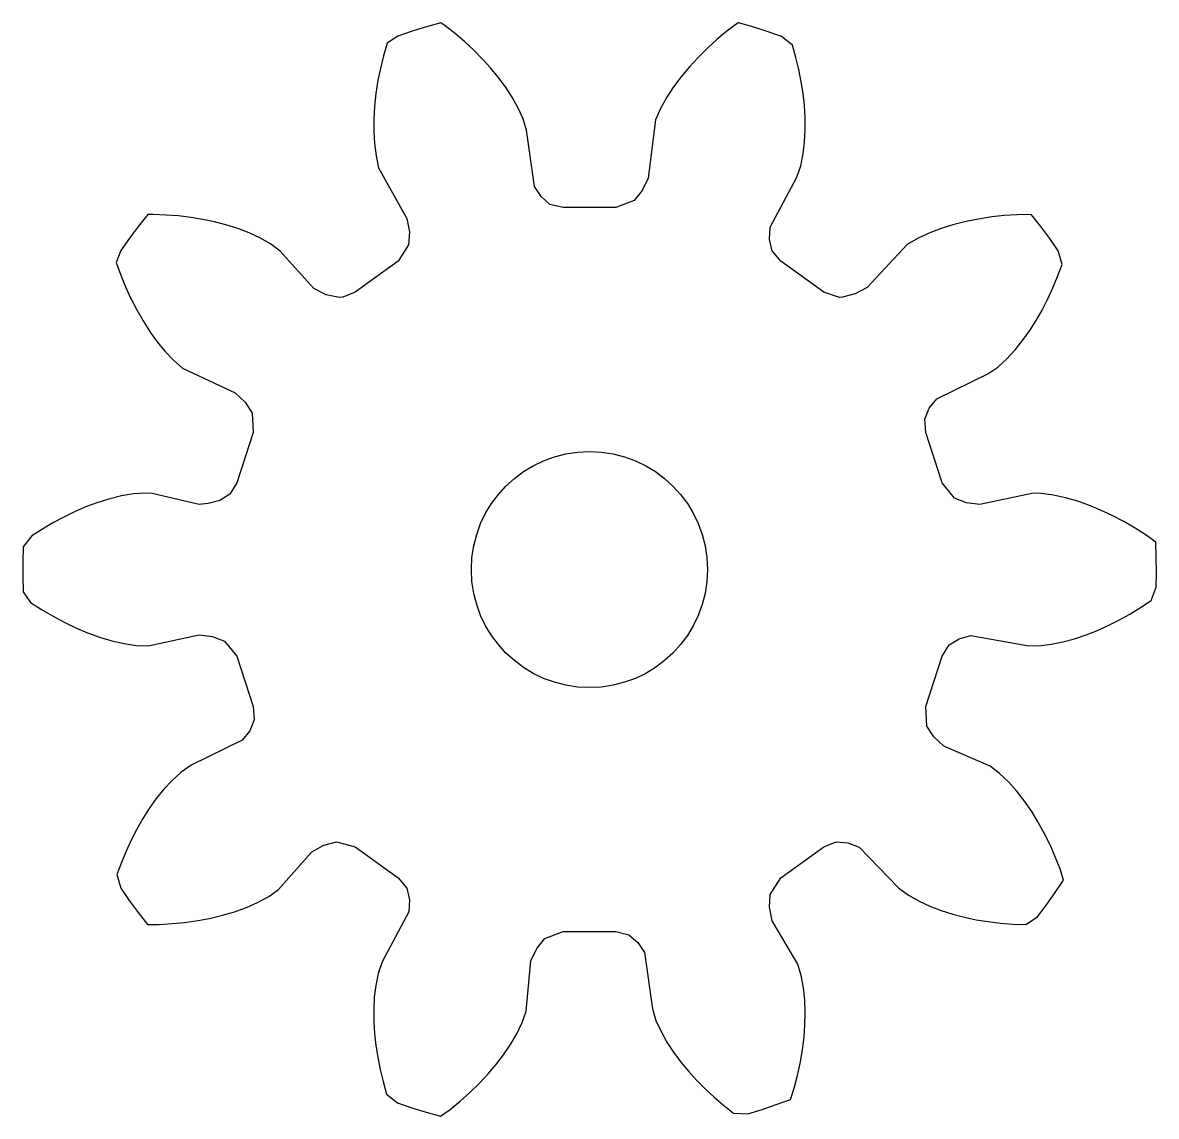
# Model space of a CAD drawing. Extents: x -12 to 12, y -11.6 to 11.6.
import ezdxf

# ---------------------------------------------------------------- set-up
doc = ezdxf.new("R2010")
doc.units = 0
doc.header["$MEASUREMENT"] = 0

msp = doc.modelspace()

# ---------------------------------------------------------------- linework, layer by layer
at = {"color": 13}
msp.add_lwpolyline([(9.258, -1.608), (9.515, -1.612), (9.773, -1.583), (10.021, -1.533), (10.27, -1.466), (10.517, -1.383), (10.751, -1.29), (10.982, -1.186), (11.206, -1.073), (11.44, -0.942), (11.662, -0.807), (11.89, -0.655), (11.994, -0.376), (12, -0.057), (11.997, 0.261), (11.986, 0.579), (11.784, 0.727), (11.552, 0.875), (11.327, 1.007), (11.067, 1.145), (10.82, 1.26), (10.588, 1.356), (10.337, 1.445), (10.078, 1.519), (9.826, 1.574), (9.56, 1.609), (9.401, 1.616), (8.266, 1.379), (7.978, 1.416), (7.724, 1.515), (7.463, 1.837), (7.117, 2.901), (7.097, 3.185), (7.193, 3.417), (7.354, 3.616), (8.435, 4.141), (8.645, 4.288), (8.837, 4.464), (9.009, 4.65), (9.17, 4.851), (9.321, 5.063), (9.456, 5.275), (9.582, 5.496), (9.697, 5.719), (9.809, 5.962), (9.909, 6.202), (10.004, 6.459), (9.924, 6.746), (9.742, 7.007), (9.553, 7.263), (9.357, 7.513), (9.351, 7.52), (9.05, 7.512), (8.778, 7.494), (8.521, 7.466), (8.234, 7.423), (7.971, 7.37), (7.692, 7.299), (7.446, 7.222), (7.204, 7.13), (6.957, 7.015), (6.728, 6.883), (5.876, 5.975), (5.622, 5.835), (5.358, 5.766), (5.294, 5.762), (4.958, 5.873), (4.053, 6.53), (3.87, 6.748), (3.811, 6.992), (3.824, 7.248), (4.39, 8.308), (4.474, 8.551), (4.525, 8.805), (4.555, 9.057), (4.567, 9.314), (4.565, 9.575), (4.549, 9.826), (4.522, 10.078), (4.483, 10.326), (4.431, 10.589), (4.371, 10.842), (4.297, 11.106), (4.064, 11.291), (3.763, 11.395), (3.459, 11.49), (3.153, 11.578), (3.145, 11.58), (2.906, 11.397), (2.697, 11.222), (2.505, 11.049), (2.299, 10.845), (2.116, 10.647), (1.933, 10.427), (1.779, 10.219), (1.637, 10.002), (1.505, 9.765), (1.398, 9.523), (1.242, 8.288), (1.118, 8.025), (0.946, 7.814), (0.559, 7.666), (-0.559, 7.666), (-0.836, 7.733), (-1.026, 7.897), (-1.167, 8.112), (-1.332, 9.302), (-1.407, 9.547), (-1.515, 9.784), (-1.639, 10.005), (-1.78, 10.22), (-1.935, 10.429), (-2.095, 10.623), (-2.266, 10.811), (-2.443, 10.989), (-2.639, 11.172), (-2.837, 11.341), (-3.052, 11.511), (-3.145, 11.58), (-3.451, 11.493), (-3.754, 11.398), (-4.055, 11.294), (-4.284, 11.148), (-4.362, 10.875), (-4.426, 10.613), (-4.477, 10.362), (-4.521, 10.079), (-4.55, 9.815), (-4.566, 9.533), (-4.567, 9.279), (-4.552, 9.024), (-4.518, 8.761), (-4.463, 8.51), (-3.866, 7.435), (-3.812, 7.15), (-3.828, 6.878), (-4.053, 6.53), (-4.958, 5.873), (-5.222, 5.765), (-5.294, 5.762), (-5.574, 5.817), (-5.837, 5.948), (-6.545, 6.743), (-6.75, 6.897), (-6.976, 7.025), (-7.206, 7.131), (-7.447, 7.222), (-7.695, 7.3), (-7.939, 7.363), (-8.188, 7.415), (-8.436, 7.455), (-8.702, 7.487), (-8.961, 7.507), (-9.235, 7.519), (-9.351, 7.52), (-9.547, 7.27), (-9.737, 7.014), (-9.919, 6.753), (-10.019, 6.501), (-9.921, 6.234), (-9.819, 5.984), (-9.713, 5.752), (-9.582, 5.497), (-9.45, 5.266), (-9.297, 5.028), (-9.149, 4.823), (-8.987, 4.625), (-8.805, 4.432), (-8.613, 4.262), (-7.498, 3.742), (-7.287, 3.543), (-7.139, 3.314), (-7.117, 2.901), (-7.463, 1.837), (-7.613, 1.595), (-7.828, 1.464), (-8.075, 1.397), (-8.266, 1.379), (-9.258, 1.608), (-9.395, 1.616), (-9.652, 1.6), (-9.909, 1.558), (-10.156, 1.499), (-10.406, 1.422), (-10.648, 1.332), (-10.891, 1.228), (-11.131, 1.112), (-11.361, 0.988), (-11.581, 0.858), (-11.807, 0.712), (-11.99, 0.482), (-11.999, 0.164), (-11.999, -0.155), (-11.991, -0.473), (-11.831, -0.695), (-11.598, -0.847), (-11.371, -0.982), (-11.109, -1.123), (-10.86, -1.242), (-10.625, -1.341), (-10.371, -1.434), (-10.109, -1.511), (-9.852, -1.569), (-9.599, -1.606), (-9.343, -1.615), (-8.266, -1.379), (-7.978, -1.416), (-7.724, -1.515), (-7.463, -1.837), (-7.117, -2.901), (-7.097, -3.185), (-7.193, -3.417), (-7.354, -3.616), (-8.435, -4.141), (-8.645, -4.288), (-8.837, -4.464), (-9.009, -4.65), (-9.17, -4.851), (-9.321, -5.063), (-9.456, -5.275), (-9.582, -5.496), (-9.697, -5.719), (-9.809, -5.962), (-9.909, -6.202), (-10.004, -6.459), (-9.924, -6.746), (-9.742, -7.007), (-9.553, -7.263), (-9.357, -7.513), (-9.106, -7.515), (-8.831, -7.498), (-8.571, -7.473), (-8.281, -7.431), (-8.013, -7.379), (-7.769, -7.32), (-7.513, -7.245), (-7.26, -7.153), (-7.025, -7.049), (-6.788, -6.921), (-6.582, -6.776), (-5.876, -5.975), (-5.622, -5.835), (-5.358, -5.766), (-4.958, -5.873), (-4.053, -6.53), (-3.87, -6.748), (-3.811, -6.992), (-3.824, -7.248), (-4.39, -8.308), (-4.474, -8.551), (-4.525, -8.805), (-4.555, -9.057), (-4.567, -9.314), (-4.565, -9.575), (-4.549, -9.826), (-4.522, -10.078), (-4.483, -10.326), (-4.431, -10.589), (-4.371, -10.842), (-4.297, -11.106), (-4.064, -11.291), (-3.763, -11.395), (-3.459, -11.49), (-3.153, -11.578), (-2.95, -11.432), (-2.737, -11.257), (-2.542, -11.084), (-2.331, -10.879), (-2.145, -10.68), (-1.982, -10.489), (-1.82, -10.277), (-1.669, -10.054), (-1.54, -9.832), (-1.424, -9.589), (-1.342, -9.351), (-1.242, -8.288), (-1.118, -8.025), (-0.946, -7.814), (-0.559, -7.666), (0.559, -7.666), (0.836, -7.733), (1.026, -7.897), (1.167, -8.112), (1.332, -9.302), (1.407, -9.547), (1.515, -9.784), (1.639, -10.005), (1.78, -10.22), (1.935, -10.429), (2.095, -10.623), (2.266, -10.811), (2.443, -10.989), (2.639, -11.172), (2.837, -11.341), (3.052, -11.511), (3.349, -11.523), (3.654, -11.43), (3.955, -11.329), (4.254, -11.221), (4.333, -10.983), (4.402, -10.716), (4.458, -10.461), (4.508, -10.172), (4.542, -9.901), (4.561, -9.65), (4.568, -9.384), (4.559, -9.115), (4.533, -8.859), (4.484, -8.595), (4.411, -8.354), (3.866, -7.435), (3.812, -7.15), (3.828, -6.878), (4.053, -6.53), (4.958, -5.873), (5.222, -5.765), (5.472, -5.786), (5.712, -5.877), (6.545, -6.743), (6.75, -6.897), (6.976, -7.025), (7.206, -7.131), (7.447, -7.222), (7.695, -7.3), (7.939, -7.363), (8.188, -7.415), (8.436, -7.455), (8.702, -7.487), (8.961, -7.507), (9.235, -7.519), (9.483, -7.354), (9.674, -7.1), (9.859, -6.841), (10.037, -6.577), (9.961, -6.339), (9.86, -6.082), (9.756, -5.843), (9.626, -5.579), (9.494, -5.34), (9.363, -5.126), (9.212, -4.907), (9.046, -4.695), (8.875, -4.503), (8.68, -4.317), (8.479, -4.166), (7.498, -3.742), (7.287, -3.543), (7.139, -3.314), (7.117, -2.901), (7.463, -1.837), (7.613, -1.595), (7.828, -1.464), (8.075, -1.397)], close=True, dxfattribs=at)
msp.add_circle((0, 0), 2.5, dxfattribs=at)

doc.saveas('drawing.dxf')
